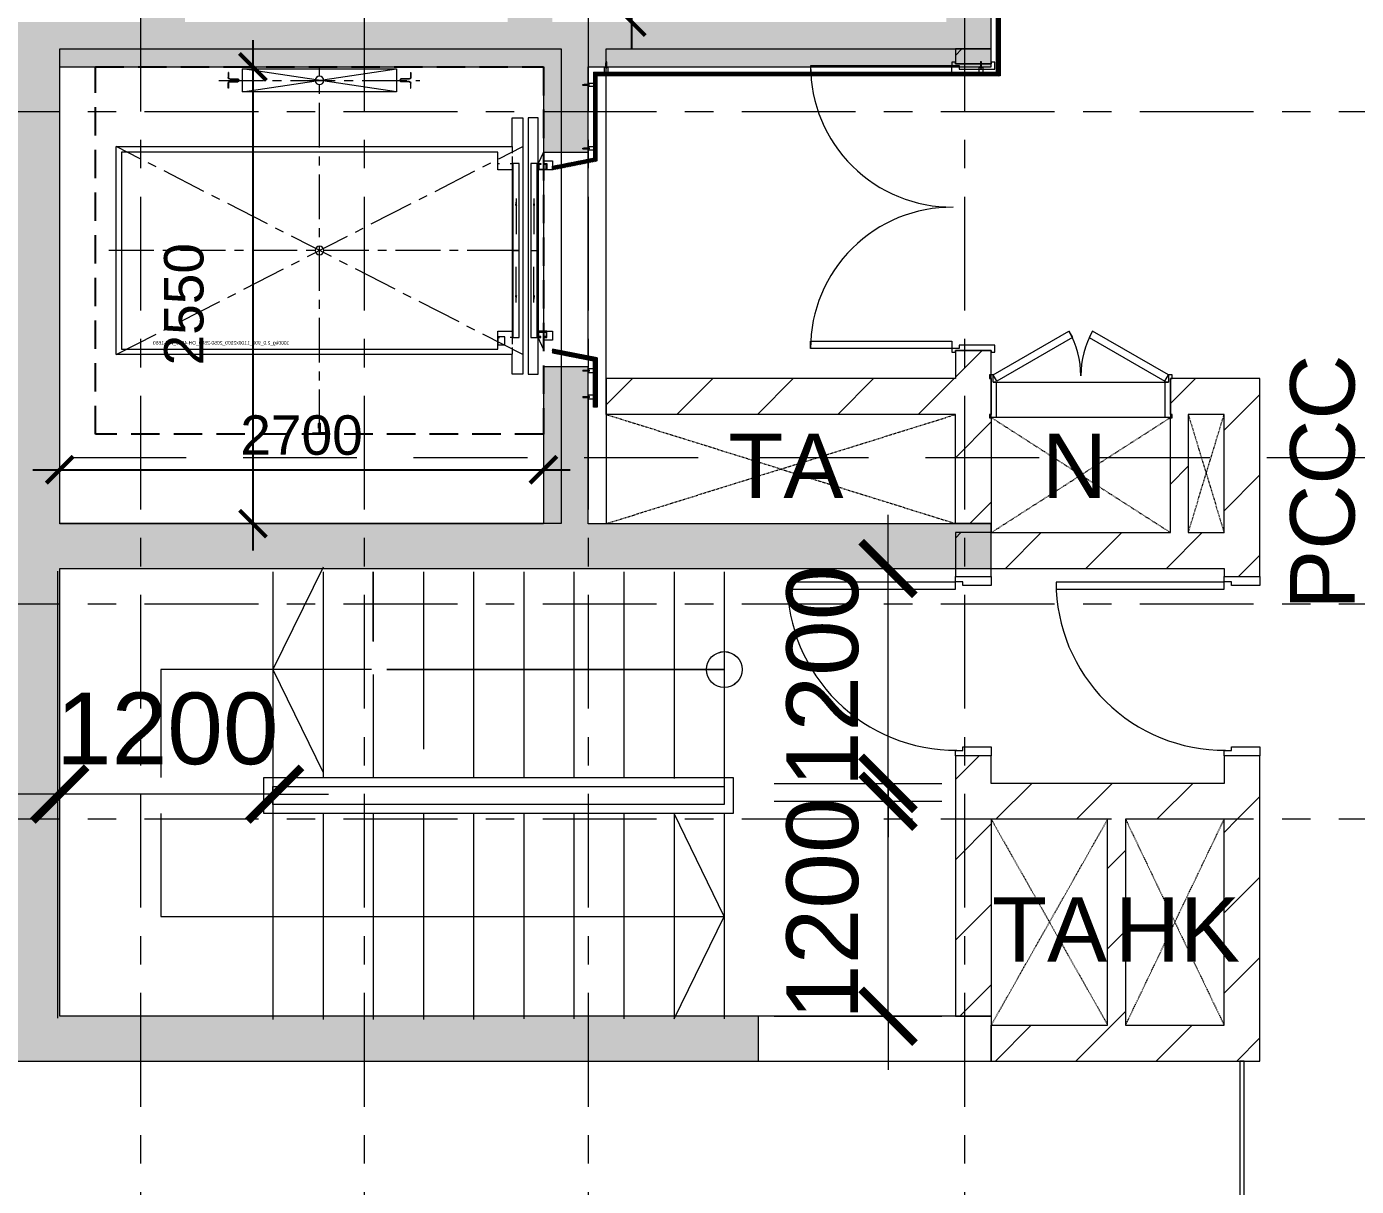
# Model space of a CAD drawing. Header units: millimetres. Extents: x -20144 to 117103, y -11426 to 48263.
# Drawn here: x 93816 to 101239, y 15850 to 22325 of the extents above; entities that cross this region are included whole.
import ezdxf

# ---------------------------------------------------------------- set-up
doc = ezdxf.new("R2010")
doc.units = ezdxf.units.MM
for name, pattern in [('CENTERX2', [4, 2.5, -0.5, 0.5, -0.5]), ('Dash_2_', [6.35, 3.175, -3.175]), ('Grid Line', [22.225, 12.7, -3.175, 3.175, -3.175]), ('HIDDEN', [0.375, 0.25, -0.125]), ('HIDDEN2', [4.7625, 3.175, -1.5875])]:
    doc.linetypes.add(name, pattern=pattern)
for name, color, linetype, lineweight in [('A-DETL-GENF', 31, 'Continuous', 5), ('A-DETL-GENF-HDLN', 161, 'Dash_2_', 5), ('CHU', 181, 'Continuous', 5), ('CUA', 31, 'Continuous', 9), ('DIM', 1, 'Continuous', 5), ('GRA', 211, 'Continuous', 9), ('HATCH-TUONG', 152, 'Continuous', 9), ('KI-HIEU-1', 151, 'Continuous', 9), ('KINH', 152, 'Continuous', 5), ('LAT-GACH', 140, 'Continuous', 13), ('NET-CAT', 3, 'Continuous', 9), ('NET-THAY', 2, 'Continuous', 15), ('THIET-BI-1', 26, 'Continuous', 5), ('TRUC', 225, 'Continuous', 5)]:
    doc.layers.add(name, color=color, linetype=linetype, lineweight=lineweight)
doc.styles.add('Arial_4', font='arial.ttf', dxfattribs={"height": 360})
doc.styles.add('hoistway plan', font='chhbg.shx', dxfattribs={"height": 45})
doc.styles.add('TA1', font='arial.ttf')
doc.dimstyles.new('D_100', dxfattribs={"dimtxt": 220, "dimasz": 150, "dimexe": 150, "dimexo": 150, "dimgap": 80, "dimtad": 1, "dimdec": 0, "dimzin": 9, "dimtxsty": 'TA1', "dimblk": 'ARCHTICK', "dimcen": 1, "dimdle": 150, "dimclrd": 256, "dimclre": 256, "dimclrt": 7, "dimadec": 0, "dimazin": 0, "dimtfac": 1, "dimtdec": 0, "dimtix": 1, "dimtmove": 1, "dimatfit": 3, "dimfxl": 1, "dimtolj": 1, "dimtzin": 0, "dimlwd": -1, "dimlwe": -1, "dimarcsym": 0})
doc.dimstyles.new('D_200_KTx2', dxfattribs={"dimtxt": 400, "dimasz": 300, "dimexe": 300, "dimexo": 300, "dimgap": 160, "dimtad": 1, "dimdec": 0, "dimzin": 9, "dimtxsty": 'TA1', "dimblk": 'ARCHTICK', "dimcen": 1, "dimdle": 300, "dimclrd": 256, "dimclre": 256, "dimclrt": 7, "dimadec": 0, "dimazin": 0, "dimtfac": 1, "dimtdec": 0, "dimtix": 1, "dimtmove": 1, "dimatfit": 3, "dimldrblk": 'ARCHTICK', "dimfxl": 1, "dimtolj": 1, "dimtzin": 0, "dimlwd": -1, "dimlwe": -1, "dimarcsym": 0})
doc.dimstyles.new('hoistway plan', dxfattribs={"dimtxt": 45, "dimasz": 17, "dimexe": 15, "dimexo": 20, "dimgap": 25, "dimtad": 1, "dimdec": 0, "dimzin": 0, "dimdsep": 46, "dimtxsty": 'hoistway plan', "dimblk": 'DOT', "dimcen": 50, "dimclrd": 8, "dimclre": 8, "dimclrt": 3, "dimadec": 0, "dimazin": 0, "dimtfac": 1, "dimtdec": 0, "dimtmove": 1, "dimatfit": 3, "dimfxl": 1, "dimtolj": 1, "dimtzin": 0, "dimarcsym": 0})
pattern_1 = [(240.2551187, (156893.5025, 23438.0964), (5.42651964, -3.10086836), []), (330.2551187, (156893.5025, 23438.0964), (3.10086836, 5.42651964), [])]
pattern_2 = [(45, (71000, 0), (-224.5064, 224.5064), [])]

# ---------------------------------------------------------------- blocks, each defined once
blk = doc.blocks.new('THANG  BO 6 - THANG  BO 6-373596-MẶT BẰNG TẦNG 5 ĐẾN TẦNG 22')
at = {"layer": 'A-DETL-GENF'}
for p, q in [((0, 3), (0, 2495.2)), ((0, 0), (0, 2492.3)), ((1480, 2516.4), (1200, 1945.5)), ((1200, 2491.8), (1200, -8.2)), ((1480, 2491.8), (1480, 1342)), ((1760, 2491.8), (1760, 2103)), ((1760.1, 2103.1), (1760.1, 2491.9)), ((1760.1, 2491.9), (1760.1, 2103.1)), ((2040, 2491.8), (2040, 1501)), ((2320, 2491.8), (2320, 1342)), ((2600, 2491.8), (2600, 1342)), ((2880, 2491.8), (2880, 1342)), ((3160, 2491.8), (3160, 1342)), ((3440, 2491.8), (3440, 1337.9)), ((3720, 2491.8), (3720, 1287.9)), ((1749.9, 1945.5), (575.1, 1945.5)), ((575.1, 1945.5), (575.1, 1342)), ((1200, 1945.5), (1480, 1370.3)), ((3720, 1945.5), (1835.7, 1945.5)), ((1835.8, 1945.6), (3720, 1945.6)), ((3720, 1945.6), (1835.8, 1945.6)), ((1760, 1918.5), (1760, 1342)), ((1150, 1142), (1150, 1342)), ((1150, 1342), (3769.7, 1342)), ((3769.7, 1342), (3769.7, 1142)), ((1199.9, 1192), (1199.9, 1292.1)), ((1199.9, 1292.1), (3719.8, 1292.1)), ((3719.8, 1292.1), (3719.8, 1192)), ((3719.8, 1192), (1199.9, 1192)), ((575.1, 1142), (575.1, 567)), ((3769.7, 1142), (1150, 1142)), ((1480, 1142), (1480, -8.2)), ((1760, 1142), (1760, -8.2)), ((2040, 1142), (2040, -8.2)), ((2320, 1142), (2320, -8.2)), ((2600, 1145.6), (2600, -4.7)), ((2880, 1145.6), (2880, -4.7)), ((3160, 1145.6), (3160, -4.7)), ((3440, 1145.6), (3440, -3.9)), ((3720, 567), (3440, 1142.3)), ((3720, 1145.6), (3720, -4.7)), ((575.1, 567), (3720, 567)), ((3440, -3.9), (3720, 567))]:
    blk.add_line(p, q, dxfattribs=at)
for centre in [(3720, 1945.5), (3720.1, 1945.6), (3720.1, 1945.6)]:
    blk.add_circle(centre, 100, dxfattribs=at)
blk = doc.blocks.new('_DOT')
at = {"color": 0, "linetype": 'ByBlock'}
blk.add_line((-0.5, 0), (-1, 0), dxfattribs=at)
at = {"color": 0, "linetype": 'ByBlock', "const_width": 0.5}
blk.add_lwpolyline([(-0.25, 0, 1), (0.25, 0, 1)], format="xyb", close=True, dxfattribs=at)
blk = doc.blocks.new('A$C1F5A74C7')
at = {"color": 0, "lineweight": 5}
for p, q in [((0, 10), (0, 12)), ((0, 10), (21, 10)), ((3, 8), (3, 10)), ((3, 5), (3, 7)), ((5, 91), (10, 94)), ((5, 91), (5, 29)), ((5, 91), (15, 91)), ((6, 78), (5, 75)), ((5, 75), (8, 75)), ((6, 72), (5, 69)), ((5, 69), (8, 69)), ((6, 66), (5, 63)), ((5, 63), (8, 63)), ((6, 60), (5, 57)), ((5, 57), (8, 57)), ((6, 54), (5, 51)), ((5, 51), (8, 51)), ((5, 49), (8, 49)), ((5, 10), (5, 29)), ((8, 5), (5, 5)), ((7, 80), (6, 78)), ((6, 78), (10, 78)), ((8, 73), (6, 72)), ((8, 67), (6, 66)), ((8, 61), (6, 60)), ((8, 55), (6, 54)), ((8, 82), (7, 80)), ((7, 81), (10, 81)), ((7, 80), (10, 80)), ((7, 29), (7, 76)), ((7, 10), (7, 31)), ((7, 9), (7, 10)), ((7, 5), (7, 8)), ((7, 5), (7, 5)), ((9, 84), (8, 82)), ((8, 83), (10, 83)), ((8, 73), (8, 75)), ((8, 69), (8, 67)), ((8, 61), (8, 63)), ((8, 57), (8, 55)), ((8, 51), (8, 49)), ((10, 87), (9, 85)), ((9, 85), (12, 86)), ((10, 5), (9, 5)), ((10, 99), (10, 11)), ((10, 94), (15, 91)), ((10, 87), (12, 85)), ((10, 41), (10, 80)), ((10, 78), (15, 78)), ((10, 41), (11, 41)), ((10, 13), (10, 0)), ((12, 5), (10, 5)), ((11, 84), (13, 84)), ((11, 81), (14, 82)), ((11, 41), (11, 80)), ((11, 80), (14, 80)), ((12, 84), (12, 83)), ((12, 73), (12, 75)), ((12, 75), (15, 75)), ((12, 73), (15, 72)), ((12, 69), (12, 67)), ((12, 69), (15, 69)), ((12, 67), (15, 66)), ((12, 61), (12, 63)), ((12, 63), (15, 63)), ((12, 61), (15, 60)), ((12, 57), (12, 55)), ((12, 57), (15, 57)), ((12, 55), (15, 54)), ((12, 49), (12, 51)), ((12, 51), (15, 51)), ((12, 49), (15, 49)), ((12, 5), (12, 5)), ((13, 82), (14, 80)), ((16, 5), (13, 5)), ((14, 80), (15, 78)), ((14, 29), (14, 76)), ((14, 10), (14, 31)), ((14, 9), (14, 10)), ((14, 5), (14, 8)), ((15, 91), (15, 29)), ((15, 78), (15, 75)), ((15, 72), (15, 69)), ((15, 66), (15, 63)), ((15, 60), (15, 57)), ((15, 54), (15, 51)), ((15, 10), (15, 29)), ((18, 10), (18, 8)), ((18, 7), (18, 5)), ((21, 10), (21, 12))]:
    blk.add_line(p, q, dxfattribs=at)
for centre, radius, start, end in [((5, 7), 2.77, 227.3489, 309.0524), ((10, 15), 10.9, 250.5292, 255.5659), ((10, 15), 10.9, 263.51, 276.4907), ((10, 15), 10.9, 284.1671, 289.4715), ((16, 7), 2.77, 230.845, 312.6565)]:
    blk.add_arc(centre, radius, start, end, dxfattribs=at)
blk = doc.blocks.new('*U617')
for p, q in [((11.2, 0), (10.7, 0)), ((11.7, 0), (11.2, 0)), ((12.4, 0), (12.2, 0)), ((14.1, 0), (12.9, 0)), ((14.1, 2.9), (14.1, 4)), ((14.1, 2.4), (14.1, 2.9)), ((14.1, 1.8), (14.1, 1.9)), ((14.1, 0), (14.1, 1.2)), ((14.1, 0), (14.1, -1.2)), ((14.1, 0), (15.4, 0)), ((15.9, 0), (16, 0)), ((16.6, 0), (17, 0)), ((17, 0), (18.1, 0)), ((47.7, 10), (47.7, -10)), ((14.1, -1.8), (14.1, -1.9)), ((14.1, -2.4), (14.1, -2.9)), ((14.1, -2.9), (14.1, -4))]:
    blk.add_line(p, q)
blk.add_lwpolyline([(50, 10), (9.5, 10, 0.414215), (7.5, 8), (7.5, -8, 0.414214), (9.5, -10), (50, -10)], format="xyb")
for radius in [2.9, 0.712]:
    blk.add_circle((14.1, 0), radius)
at = {"extrusion": (0, 0, -1), "xscale": 0.3999999999068677, "yscale": 0.3999999999068677, "zscale": -0.4, "rotation": 90.00000000000001}
blk.add_blockref('A$C1F5A74C7', (-42.8, -4.2), dxfattribs=at)
blk = doc.blocks.new('_ArchTick')
at = {"color": 0, "const_width": 0.15}
blk.add_lwpolyline([(-0.5, -0.5), (0.5, 0.5)], dxfattribs=at)
blk = doc.blocks.new('*D614')
at = {"layer": 'Defpoints', "transparency": 16777216}
blk.add_line((24079.1, 22249.9), (24079.1, 19399.9), dxfattribs=at)
at = {"layer": 'Defpoints', "color": 0, "transparency": 16777216}
for p in [(24079.1, 22099.9), (24079.1, 19549.9), (24079.1, 19549.9)]:
    blk.add_point(p, dxfattribs=at)
at = {"layer": 'Defpoints', "transparency": 16777216, "xscale": 150, "yscale": 150, "zscale": 150}
for p, rotation in [((24079.1, 22099.9), 89.99999999999993), ((24079.1, 19549.9), 269.9999999999999)]:
    blk.add_blockref('_ArchTick', p, dxfattribs=dict(at, rotation=rotation))
at = {"layer": 'Defpoints', "color": 7, "transparency": 16777216, "insert": (23694.4, 20774.9), "char_height": 220, "attachment_point": 5, "rotation": 90, "style": 'TA1'}
blk.add_mtext('\\A1;2550', dxfattribs=at)
blk = doc.blocks.new('*D615')
at = {"layer": 'Defpoints', "transparency": 16777216}
blk.add_line((22850.5, 19850.8), (25850.5, 19850.8), dxfattribs=at)
at = {"layer": 'Defpoints', "color": 0, "transparency": 16777216}
for p in [(23000.5, 19850.8), (25700.5, 19850.8), (25700.5, 19850.8)]:
    blk.add_point(p, dxfattribs=at)
at = {"layer": 'Defpoints', "transparency": 16777216, "xscale": 150, "yscale": 150, "zscale": 150}
for p, rotation in [((23000.5, 19850.8), 179.9999999999999), ((25700.5, 19850.8), 359.9999999999999)]:
    blk.add_blockref('_ArchTick', p, dxfattribs=dict(at, rotation=rotation))
at = {"layer": 'Defpoints', "color": 7, "transparency": 16777216, "insert": (24350.5, 20043.1), "char_height": 220, "attachment_point": 5, "style": 'TA1'}
blk.add_mtext('\\A1;2700', dxfattribs=at)
blk = doc.blocks.new('*D609')
at = {"layer": 'Defpoints', "transparency": 16777216}
blk.add_line((26193.9, 22199.9), (26193.9, 24599.9), dxfattribs=at)
at = {"layer": 'Defpoints', "color": 0, "transparency": 16777216}
for p in [(26193.9, 24449.9), (26193.9, 24449.9), (26193.9, 22349.9)]:
    blk.add_point(p, dxfattribs=at)
at = {"layer": 'Defpoints', "transparency": 16777216, "xscale": 150, "yscale": 150, "zscale": 150}
for p, rotation in [((26193.9, 24449.9), 89.9999999999999), ((26193.9, 22349.9), 269.9999999999999)]:
    blk.add_blockref('_ArchTick', p, dxfattribs=dict(at, rotation=rotation))
at = {"layer": 'Defpoints', "color": 7, "transparency": 16777216, "insert": (26001.5, 23399.9), "char_height": 220, "attachment_point": 5, "rotation": 90, "style": 'TA1'}
blk.add_mtext('\\A1;2100', dxfattribs=at)
blk = doc.blocks.new('*D624')
at = {"layer": 'Defpoints', "color": 0, "transparency": 16777216}
for p in [(97689.1, 18000), (98624.4, 18000), (97689.1, 16799.9)]:
    blk.add_point(p, dxfattribs=at)
at = {"layer": 'DIM', "transparency": 16777216}
for p, q in [((98624.4, 18000), (98624.4, 18300)), ((97989.1, 18000), (98924.4, 18000)), ((98624.4, 16799.9), (98624.4, 18000)), ((97989.1, 16799.9), (98924.4, 16799.9)), ((98624.4, 16799.9), (98624.4, 16499.9))]:
    blk.add_line(p, q, dxfattribs=at)
at = {"layer": 'DIM', "transparency": 16777216, "xscale": 300, "yscale": 300, "zscale": 300}
for p, rotation in [((98624.4, 18000), 270), ((98624.4, 16799.9), 90)]:
    blk.add_blockref('_ArchTick', p, dxfattribs=dict(at, rotation=rotation))
at = {"layer": 'DIM', "color": 7, "transparency": 16777216, "insert": (98260.2, 17399.9), "char_height": 400, "attachment_point": 5, "rotation": 90, "style": 'TA1'}
blk.add_mtext('\\A1;1200', dxfattribs=at)
blk = doc.blocks.new('*D625')
at = {"layer": 'Defpoints', "color": 0, "transparency": 16777216}
for p in [(97689.1, 19299.9), (98624.4, 19299.9), (97689.1, 18100.2)]:
    blk.add_point(p, dxfattribs=at)
at = {"layer": 'DIM', "transparency": 16777216}
for p, q in [((98624.4, 19299.9), (98624.4, 19599.9)), ((97989.1, 19299.9), (98924.4, 19299.9)), ((98624.4, 18100.2), (98624.4, 19299.9)), ((97989.1, 18100.2), (98924.4, 18100.2)), ((98624.4, 18100.2), (98624.4, 17800.2))]:
    blk.add_line(p, q, dxfattribs=at)
at = {"layer": 'DIM', "transparency": 16777216, "xscale": 300, "yscale": 300, "zscale": 300}
for p, rotation in [((98624.4, 19299.9), 270), ((98624.4, 18100.2), 90)]:
    blk.add_blockref('_ArchTick', p, dxfattribs=dict(at, rotation=rotation))
at = {"layer": 'DIM', "color": 7, "transparency": 16777216, "insert": (98260.2, 18700), "char_height": 400, "attachment_point": 5, "rotation": 90, "style": 'TA1'}
blk.add_mtext('\\A1;1200', dxfattribs=at)
blk = doc.blocks.new('*D626')
at = {"layer": 'Defpoints', "color": 0, "transparency": 16777216}
for p in [(94000.6, 18039.9), (94000.6, 18039.9), (95200.6, 18039.9)]:
    blk.add_point(p, dxfattribs=at)
at = {"layer": 'DIM', "transparency": 16777216}
for p, q in [((94000.6, 18039.9), (93700.6, 18039.9)), ((95200.6, 18039.9), (94000.6, 18039.9)), ((95200.6, 18039.9), (95500.6, 18039.9))]:
    blk.add_line(p, q, dxfattribs=at)
at = {"layer": 'DIM', "transparency": 16777216, "xscale": 300, "yscale": 300, "zscale": 300}
blk.add_blockref('_ArchTick', (94000.6, 18039.9), dxfattribs=at)
at = {"layer": 'DIM', "transparency": 16777216, "xscale": 300, "yscale": 300, "zscale": 300, "rotation": 180}
blk.add_blockref('_ArchTick', (95200.6, 18039.9), dxfattribs=at)
at = {"layer": 'DIM', "color": 7, "transparency": 16777216, "insert": (94600.6, 18404.1), "char_height": 400, "attachment_point": 5, "style": 'TA1'}
blk.add_mtext('\\A1;1200', dxfattribs=at)
blk = doc.blocks.new('CUA 2 CANH MO KHUNG NHOM - 1 - Type 1-515864-MẶT BẰNG TẦNG 23')
at = {"layer": 'CUA'}
for p, q in [((-687.5, 910.8), (-647.5, 910.8)), ((-687.5, 122.3), (-687.5, 910.8)), ((-647.5, 910.8), (-647.5, 122.3)), ((850.5, 910.8), (850.5, 122.3)), ((890.5, 910.8), (850.5, 910.8)), ((890.5, 122.3), (890.5, 910.8)), ((-647.5, 122.3), (-687.5, 122.3)), ((850.5, 122.3), (890.5, 122.3))]:
    blk.add_line(p, q, dxfattribs=at)
at = {"layer": 'CUA', "lineweight": 5}
for p, q in [((-688.5, 122.3), (-708.5, 122.3)), ((-708.5, 122.3), (-708.5, 102.3)), ((-708.5, 102.3), (-698.5, 102.3)), ((-698.5, 102.3), (-698.5, -97.7)), ((-688.5, 81.3), (-688.5, 122.3)), ((-668.5, 81.3), (-688.5, 81.3)), ((-668.5, -117.7), (-668.5, 81.3)), ((891.5, 81.3), (871.5, 81.3)), ((871.5, 81.3), (871.5, -117.7)), ((911.5, 122.3), (891.5, 122.3)), ((891.5, 122.3), (891.5, 81.3)), ((901.5, -97.7), (901.5, 102.3)), ((901.5, 102.3), (911.5, 102.3)), ((911.5, 102.3), (911.5, 122.3)), ((-698.5, -97.7), (-708.5, -97.7)), ((-708.5, -97.7), (-708.5, -117.7)), ((-708.5, -117.7), (-668.5, -117.7)), ((871.5, -117.7), (911.5, -117.7)), ((911.5, -97.7), (901.5, -97.7)), ((911.5, -117.7), (911.5, -97.7))]:
    blk.add_line(p, q, dxfattribs=at)
for centre, start, end in [((-687.5, 122.3), 359.5, 90), ((890.5, 122.3), 90, 180.5)]:
    blk.add_arc(centre, 788.5, start, end, dxfattribs=at)
blk = doc.blocks.new('System Panel - Glazed-667176-MẶT BẰNG TẦNG 23')
at = {"layer": 'KINH', "lineweight": 9}
for p, q in [((412.5, 12.7), (-412.5, 12.7)), ((-412.5, 12.7), (-412.5, -12.7)), ((412.5, -12.7), (412.5, 12.7)), ((-412.5, -12.7), (412.5, -12.7))]:
    blk.add_line(p, q, dxfattribs=at)
blk = doc.blocks.new('CUA 1 CANH MO - 2 - Type 1000-515866-MẶT BẰNG TẦNG 23')
at = {"layer": 'CUA', "lineweight": 5}
for p, q in [((-398.5, -102.3), (-398.5, 97.7)), ((-398.5, 97.7), (-348.5, 97.7)), ((-348.5, 97.7), (-348.5, -61.3)), ((551.5, 97.7), (601.5, 97.7)), ((551.5, -61.3), (551.5, 97.7)), ((601.5, 97.7), (601.5, -102.3)), ((-368.5, -61.3), (-368.5, -102.3)), ((-348.5, -61.3), (-368.5, -61.3)), ((571.5, -61.3), (551.5, -61.3)), ((571.5, -102.3), (571.5, -61.3)), ((-368.5, -102.3), (-398.5, -102.3)), ((601.5, -102.3), (571.5, -102.3))]:
    blk.add_line(p, q, dxfattribs=at)
at = {"layer": 'CUA'}
for p, q in [((-327.5, -102.3), (-367.5, -102.3)), ((-367.5, -102.3), (-367.5, -1040.3)), ((-327.5, -1040.3), (-327.5, -102.3)), ((-367.5, -1040.3), (-327.5, -1040.3))]:
    blk.add_line(p, q, dxfattribs=at)
at = {"layer": 'CUA', "lineweight": 5}
blk.add_arc((-367.5, -102.3), 938, 270, 0.5, dxfattribs=at)
blk = doc.blocks.new('CUA 2 CANH MO KHUNG NHOM - 1 - 1000-613122-MẶT BẰNG TẦNG 23')
at = {"layer": 'CUA'}
for p, q in [((-387.5, 122.3), (35.5, 366.5)), ((55.5, 331.9), (-367.5, 87.6)), ((35.5, 366.5), (55.5, 331.9)), ((167.4, 366.5), (147.4, 331.9)), ((147.4, 331.9), (570.5, 87.6)), ((590.5, 122.3), (167.4, 366.5)), ((-367.5, 87.6), (-387.5, 122.3)), ((570.5, 87.6), (590.5, 122.3))]:
    blk.add_line(p, q, dxfattribs=at)
at = {"layer": 'CUA', "lineweight": 5}
for p, q in [((-388.5, 122.3), (-408.5, 122.3)), ((-408.5, 122.3), (-408.5, 102.3)), ((-408.5, 102.3), (-398.5, 102.3)), ((-398.5, 102.3), (-398.5, -97.7)), ((-388.5, 81.3), (-388.5, 122.3)), ((-368.5, 81.3), (-388.5, 81.3)), ((-368.5, -115), (-368.5, 81.3)), ((591.5, 81.3), (571.5, 81.3)), ((571.5, 81.3), (571.5, -115)), ((611.5, 122.3), (591.5, 122.3)), ((591.5, 122.3), (591.5, 81.3)), ((601.5, -97.7), (601.5, 102.3)), ((601.5, 102.3), (611.5, 102.3)), ((611.5, 102.3), (611.5, 122.3)), ((-398.5, -97.7), (-408.5, -97.7)), ((-408.5, -97.7), (-408.5, -117.7)), ((-408.5, -117.7), (-398.5, -117.7)), ((611.5, -97.7), (601.5, -97.7)), ((601.5, -117.7), (611.5, -117.7)), ((611.5, -117.7), (611.5, -97.7))]:
    blk.add_line(p, q, dxfattribs=at)
for centre, start, end in [((-387.5, 122.3), 359.5, 30), ((590.5, 122.3), 150, 180.5)]:
    blk.add_arc(centre, 488.5, start, end, dxfattribs=at)
blk = doc.blocks.new('Family1 - Family1-613323-MẶT BẰNG TẦNG 23')
at = {"layer": 'A-DETL-GENF'}
for p, q in [((1000, 642.7), (0, 642.7)), ((0, 642.7), (0, 0)), ((1000, 0), (1000, 642.7)), ((0, 0), (1000, 0))]:
    blk.add_line(p, q, dxfattribs=at)
at = {"layer": 'A-DETL-GENF-HDLN'}
for p, q in [((0, 642.7), (1000, 0.8)), ((0, 0), (1000, 641.9))]:
    blk.add_line(p, q, dxfattribs=at)
blk = doc.blocks.new('Family1 - Family1-613324-MẶT BẰNG TẦNG 23')
at = {"layer": 'A-DETL-GENF'}
for p, q in [((1950, 610), (0, 610)), ((0, 610), (0, 0)), ((1950, 0), (1950, 610)), ((0, 0), (1950, 0))]:
    blk.add_line(p, q, dxfattribs=at)
at = {"layer": 'A-DETL-GENF-HDLN'}
for p, q in [((0, 610), (1950, 0.8)), ((0, 0), (1950, 609.2))]:
    blk.add_line(p, q, dxfattribs=at)
blk = doc.blocks.new('Family1 - Family1-613325-MẶT BẰNG TẦNG 23')
at = {"layer": 'A-DETL-GENF'}
for p, q in [((200, 660), (0, 660)), ((0, 660), (0, 0)), ((200, 0), (200, 660)), ((0, 0), (200, 0))]:
    blk.add_line(p, q, dxfattribs=at)
at = {"layer": 'A-DETL-GENF-HDLN'}
for p, q in [((0, 660), (200, 0.8)), ((0, 0), (200, 659.2))]:
    blk.add_line(p, q, dxfattribs=at)
blk = doc.blocks.new('Family1 - Family1-613644-MẶT BẰNG TẦNG 23')
at = {"layer": 'A-DETL-GENF'}
for p, q in [((650, 1150), (0, 1150)), ((0, 1150), (0, 0)), ((650, 0), (650, 1150)), ((0, 0), (650, 0))]:
    blk.add_line(p, q, dxfattribs=at)
at = {"layer": 'A-DETL-GENF-HDLN'}
for p, q in [((0, 1150), (650, 0.8)), ((0, 0), (650, 1149.2))]:
    blk.add_line(p, q, dxfattribs=at)
blk = doc.blocks.new('Family1 - Family1-613645-MẶT BẰNG TẦNG 23')
at = {"layer": 'A-DETL-GENF'}
for p, q in [((550, 1150), (0, 1150)), ((0, 1150), (0, 0)), ((550, 0), (550, 1150)), ((0, 0), (550, 0))]:
    blk.add_line(p, q, dxfattribs=at)
at = {"layer": 'A-DETL-GENF-HDLN'}
for p, q in [((0, 1150), (550, 0.8)), ((0, 0), (550, 1149.2))]:
    blk.add_line(p, q, dxfattribs=at)
blk = doc.blocks.new('P15_1000kg_1.75_2S_900_1100x2100_Side_1850x2530_1850x2530_OH-4630_PIT-1410')
h = blk.add_hatch()
h.set_pattern_fill('ANSI31', color=256, scale=50, angle=90, style=0)
h.set_pattern_definition([(225, (-50646.326, 22192.5385), (4.4194174, -4.4194174), [])])
h.paths.add_polyline_path([(740, 1768.5), (742, 1768.5), (742, 1741.2, 0.414214), (750, 1733.2), (795, 1733.2, -0.414214), (800, 1728.2), (800, 1721.8, -0.414214), (795, 1716.8), (750, 1716.8, 0.414214), (742, 1708.8), (742, 1681.5), (740, 1681.5), (740, 1709.8, -0.414214), (749, 1718.8), (794, 1718.8, 0.414214), (798, 1722.8), (798, 1727.2, 0.414214), (794, 1731.2), (749, 1731.2, -0.414214), (740, 1740.2)])
h = blk.add_hatch()
h.set_pattern_fill('ANSI31', color=256, scale=50, angle=90, style=0)
h.set_pattern_definition([(315, (-55417.6614, 22192.5385), (-4.4194174, -4.4194174), [])])
h.paths.add_polyline_path([(1760, 1768.5), (1758, 1768.5), (1758, 1741.2, -0.414214), (1750, 1733.2), (1705, 1733.2, 0.414214), (1700, 1728.2), (1700, 1721.8, 0.414214), (1705, 1716.8), (1750, 1716.8, -0.414214), (1758, 1708.8), (1758, 1681.5), (1760, 1681.5), (1760, 1709.8, 0.414214), (1751, 1718.8), (1706, 1718.8, -0.414214), (1702, 1722.8), (1702, 1727.2, -0.414214), (1706, 1731.2), (1751, 1731.2, 0.414214), (1760, 1740.2)])
h = blk.add_hatch()
h.set_pattern_fill('ANSI31', color=256, scale=50, angle=90, style=0)
h.set_pattern_definition([(225, (-52820.642, 26011.539), (-4.4194174, 4.4194174), [])])
h.paths.add_polyline_path([(1246.5, -219.1, 0.227735), (1245.8, -217.6, -0.227735), (1245, -216), (1245, -190, -0.414214), (1247, -188), (1253, -188, -0.414214), (1255, -190), (1255, -216, -0.227735), (1254.3, -217.6, 0.227735), (1253.5, -219.1), (1253.5, -241, 0.414214), (1255.5, -243), (1285.5, -243, -0.414214), (1287.5, -245), (1287.5, -250), (1212.5, -250), (1212.5, -245, -0.414214), (1214.5, -243), (1244.5, -243, 0.414214), (1246.5, -241)])
at = {"ltscale": 100}
for p, q in [((820, 1660), (1680, 1790)), ((1680, 1660), (820, 1790))]:
    blk.add_line(p, q, dxfattribs=at)
at = {"linetype": 'CENTERX2', "ltscale": 100}
for p, q in [((1250, -250), (1250, 1800)), ((1811.8, 1725), (689.2, 1725)), ((2385, 194), (115, 1356)), ((115, 194), (2385, 1356)), ((175, 775), (2450, 775))]:
    blk.add_line(p, q, dxfattribs=at)
for p, q in [((740, 1768.5), (740, 1740.2)), ((742, 1768.5), (740, 1768.5)), ((740, 1681.5), (740, 1709.8)), ((742, 1768.5), (742, 1741.2)), ((742, 1708.8), (742, 1681.5)), ((749, 1731.2), (794, 1731.2)), ((749, 1718.8), (794, 1718.8)), ((750, 1733.2), (795, 1733.2)), ((750, 1716.8), (795, 1716.8)), ((798, 1727.2), (798, 1722.8)), ((800, 1728.2), (800, 1721.8)), ((1700, 1728.2), (1700, 1721.8)), ((1702, 1727.2), (1702, 1722.8)), ((1750, 1733.2), (1705, 1733.2)), ((1750, 1716.8), (1705, 1716.8)), ((1751, 1731.2), (1706, 1731.2)), ((1751, 1718.8), (1706, 1718.8)), ((1758, 1768.5), (1760, 1768.5)), ((1758, 1768.5), (1758, 1741.2)), ((1758, 1708.8), (1758, 1681.5)), ((1760, 1768.5), (1760, 1740.2)), ((1760, 1681.5), (1760, 1709.8)), ((742, 1681.5), (740, 1681.5)), ((1758, 1681.5), (1760, 1681.5)), ((0, 1325), (30, 1260)), ((30, 1225), (30, 325)), ((85, 1225), (85, 325)), ((115, 1225), (115, 325)), ((115, 1225), (115, 325)), ((175, 1225), (175, 325)), ((255, 1260), (245, 1260)), ((135, 775), (170, 775)), ((135, 775), (170, 775)), ((0, 225), (30, 290)), ((255, 290), (245, 290)), ((1245, -216), (1245, -190)), ((1246.5, -219.1), (1246.5, -241)), ((1253, -188), (1247, -188)), ((1253.5, -219.1), (1253.5, -241)), ((1255, -216), (1255, -190)), ((1212.5, -250), (1212.5, -245)), ((1287.5, -250), (1212.5, -250)), ((1214.5, -243), (1244.5, -243)), ((1285.5, -243), (1255.5, -243)), ((1287.5, -250), (1287.5, -245))]:
    blk.add_line(p, q)
at = {"linetype": 'HIDDEN', "ltscale": 150}
for p, q in [((175, 1356), (175, 1260)), ((175, 290), (175, 194))]:
    blk.add_line(p, q, dxfattribs=at)
for points in [[(820, 1660), (1680, 1660), (1680, 1790), (820, 1790)], [(0, 1225), (0, 1275), (-50, 1275), (-50, 1225)], [(0, 275), (0, 325), (-50, 325), (-50, 275)], [(255, 242.8), (255, 297.8), (257, 297.8), (257, 242.8)], [(215, 247.8), (215, 292.8), (255, 292.8), (255, 247.8)]]:
    blk.add_lwpolyline(points, close=True)
for points in [[(30, 1247.9), (30, 1515), (85, 1515), (85, 1225)], [(115, 325), (115, 85), (175, 85), (175, 194), (2385, 194), (2385, 1356), (175, 1356), (175, 1515), (115, 1515), (115, 1515)], [(115, 1515), (115, 1225)], [(185, 1260), (175, 1260), (175, 1225), (255, 1225), (255, 1260), (255, 1325), (2355, 1325), (2355, 225), (255, 225), (255, 290), (255, 325), (175, 325), (175, 290), (185, 290)], [(-20, 1260), (-20, 1225), (30, 1225), (30, 1260), (15, 1260), (15, 1255), (25, 1255), (25, 1230), (-15, 1230), (-15, 1255), (-5, 1255), (-5, 1260), (-20, 1260)], [(70, 775), (35, 775), (35, 1260), (70, 1260), (70, 290), (35, 290), (35, 775)], [(170, 775), (135, 775), (135, 1260), (170, 1260), (170, 290), (135, 290), (135, 775)], [(-20, 290), (-20, 325), (30, 325), (30, 290), (15, 290), (15, 295), (25, 295), (25, 320), (-15, 320), (-15, 295), (-5, 295), (-5, 290), (-20, 290)], [(85, 325), (85, 85), (30, 85), (30, 290)]]:
    blk.add_lwpolyline(points)
at = {"ltscale": 100}
for centre in [(1250, 1725), (1250, 775)]:
    blk.add_circle(centre, 23.8, dxfattribs=at)
for centre, radius, start, end in [((749, 1740.2), 9, 180, 270), ((749, 1709.8), 9, 90, 180), ((750, 1741.2), 8, 180, 270), ((750, 1708.8), 8, 90, 180), ((794, 1727.2), 4, 0, 90), ((794, 1722.8), 4, 270, 0), ((795, 1728.2), 5, 0, 90), ((795, 1721.8), 5, 270, 0), ((1705, 1728.2), 5, 90, 180), ((1705, 1721.8), 5, 180, 270), ((1706, 1727.2), 4, 90, 180), ((1706, 1722.8), 4, 180, 270), ((1750, 1741.2), 8, 270, 0), ((1750, 1708.8), 8, 0, 90), ((1751, 1740.2), 9, 270, 0), ((1751, 1709.8), 9, 0, 90), ((1247, -190), 2, 90, 180), ((1247, -216), 2, 180, 231.31781), ((1244.5, -219.1), 2, 0, 51.31781), ((1253, -190), 2, 0, 90), ((1255.5, -219.1), 2, 128.68219, 180), ((1253, -216), 2, 308.68219, 0), ((1214.5, -245), 2, 90, 180), ((1244.5, -241), 2, 270, 0), ((1255.5, -241), 2, 180, 270), ((1285.5, -245), 2, 0, 90)]:
    blk.add_arc(centre, radius, start, end)
at = {"layer": 'Defpoints', "linetype": 'HIDDEN2', "ltscale": 50}
blk.add_lwpolyline([(0, -250), (2500, -250), (2500, 1800), (0, 1800)], close=True, dxfattribs=at)
at = {"layer": 'Defpoints'}
blk.add_text('1000kg_2.0_900_1100x2100_2050-2500_OH-4850_PIT-1650', height=20, dxfattribs=at).set_placement((1418.3, 250))
for points in [[(52.5, 1064.7), (52.5, 866.3)], [(152.5, 1064.7), (152.5, 866.3)], [(52.5, 485.3), (52.5, 683.7)], [(152.5, 485.3), (152.5, 683.7)]]:
    blk.add_leader(points, dimstyle='hoistway plan', override={"dimasz": 40, "dimtad": 0, "dimclrd": 256})
blk = doc.blocks.new('A$C52CD303B')
at = {"layer": 'GRA', "transparency": 33554687}
h = blk.add_hatch(dxfattribs=at)
h.set_pattern_fill('ANSI37', color=159, scale=50, angle=180, style=0)
h.set_pattern_definition([(225, (281291.963, 10664.836), (4.41941738, -4.41941738), []), (315, (281291.963, 10664.836), (4.41941738, 4.41941738), [])])
h.paths.add_polyline_path([(5500, 6300), (5500, 5500), (5480, 5520), (5480, 6283.6)])
h = blk.add_hatch(dxfattribs=at)
h.set_pattern_fill('ANSI37', color=159, scale=50, angle=180, style=0)
h.set_pattern_definition([(225, (279041.963, 8339.836), (4.41941738, -4.41941738), []), (315, (279041.963, 8339.836), (4.41941738, 4.41941738), [])])
h.paths.add_polyline_path([(3250, 5025), (3250, 5500), (3230, 5520), (3230, 5041.4)])
h = blk.add_hatch(dxfattribs=at)
h.set_pattern_fill('ANSI37', color=159, scale=50, angle=90, style=0)
h.set_pattern_definition([(135, (6494.836, -270291.963), (-4.41941738, -4.41941738), []), (225, (6494.836, -270291.963), (4.41941738, -4.41941738), [])])
h.paths.add_polyline_path([(3230, 5520), (5480, 5520), (5500, 5500), (3250, 5500)])
h = blk.add_hatch(dxfattribs=at)
h.set_pattern_fill('ANSI37', color=159, scale=50, angle=555.25512, style=0)
h.set_pattern_definition(pattern_1)
h.paths.add_polyline_path([(3250, 5025), (3000, 4975), (3000, 4995.4), (3230, 5041.4)])
h = blk.add_hatch(dxfattribs=at)
h.set_pattern_fill('ANSI37', color=159, scale=50, angle=555.25512, style=0)
h.set_pattern_definition(pattern_1)
h.paths.add_polyline_path([(3250, 3925), (3000, 3975), (3000, 3954.6), (3230, 3908.6)])
h = blk.add_hatch(dxfattribs=at)
h.set_pattern_fill('ANSI37', color=159, scale=50, angle=180, style=0)
h.set_pattern_definition([(225, (279041.963, 8289.836), (4.41941738, -4.41941738), []), (315, (279041.963, 8289.836), (4.41941738, 4.41941738), [])])
h.paths.add_polyline_path([(3250, 3925), (3250, 3650), (3230, 3650), (3230, 3908.6)])
at = {"layer": 'NET-CAT'}
h = blk.add_hatch(color=256, dxfattribs=at)
h.dxf.hatch_style = 1
h.paths.add_polyline_path([(5450, 10650), (5200, 10650), (5200, 9650), (5450, 9650)], flags=17)
h.paths.add_polyline_path([(5450, 12850), (5200, 12850), (5200, 11850), (5450, 11850)], flags=17)
h.paths.add_polyline_path([(5450, 8450), (5200, 8450), (5200, 7450), (5450, 7450)], flags=17)
h.paths.add_polyline_path([(5450, 6250), (5200, 6250), (5200, 5800), (3000, 5800), (3000, 14500), (5200, 14500), (5200, 14050), (5450, 14050), (5450, 14750), (2750, 14750), (2750, 7850), (2350, 7850), (2350, 7600), (2750, 7600), (2750, 5800), (950, 5800), (950, 7600), (1350, 7600), (1350, 7850), (700, 7850), (700, 5800), (0, 5800), (0, 0), (4150, 0), (4150, 250), (250, 250), (250, 2750), (5450, 2750), (5450, 3000), (3200, 3000), (3200, 3875), (2950, 3875), (2950, 3000), (250, 3000), (250, 5550), (2950, 5550), (2950, 5075), (3200, 5075), (3200, 5550), (5450, 5550)])
at = {"layer": 'GRA'}
for points in [[(5500, 6300), (5500, 5500), (5480, 5520), (5480, 6283.6)], [(3250, 5025), (3250, 5500), (3230, 5520), (3230, 5041.4)], [(3230, 5520), (5480, 5520), (5500, 5500), (3250, 5500)], [(3250, 5025), (3000, 4975), (3000, 4995.4), (3230, 5041.4)], [(3250, 3925), (3000, 3975), (3000, 3954.6), (3230, 3908.6)], [(3250, 3925), (3250, 3650), (3230, 3650), (3230, 3908.6)]]:
    blk.add_lwpolyline(points, close=True, dxfattribs=at)
at = {"layer": 'LAT-GACH'}
for p, q in [((3200, 3935), (3200, 5075)), ((2950, 4925), (2950, 4025))]:
    blk.add_line(p, q, dxfattribs=at)
at = {"layer": 'NET-CAT'}
blk.add_lwpolyline([(0, 5800), (0, 0), (4150, 0), (4150, 250), (250, 250), (250, 2750), (5450, 2750), (5450, 3000), (3200, 3000), (3200, 3875), (2950, 3875), (2950, 3000), (250, 3000), (250, 5550), (2950, 5550), (2950, 5075), (3200, 5075), (3200, 5550), (5450, 5550), (5450, 6250)], dxfattribs=at)
at = {"layer": 'GRA', "xscale": -1, "rotation": 269.9999999999965}
for p in [(3300.4, 5500), (5392.9, 5500)]:
    blk.add_blockref('*U617', p, dxfattribs=at)
at = {"layer": 'GRA', "xscale": -1}
for p in [(3250, 5450), (3250, 5095.4)]:
    blk.add_blockref('*U617', p, dxfattribs=at)
at = {"layer": 'GRA', "rotation": 180}
for p in [(3250, 3854.6), (3250, 3707.1)]:
    blk.add_blockref('*U617', p, dxfattribs=at)
at = {"layer": 'THIET-BI-1', "xscale": -1}
blk.add_blockref('P15_1000kg_1.75_2S_900_1100x2100_Side_1850x2530_1850x2530_OH-4630_PIT-1410', (2950, 3750), dxfattribs=at)
at = {"layer": 'Defpoints'}
dim = blk.add_linear_dim(base=(3443.3, 7900), p1=(3443.3, 5800), p2=(3443.3, 7900), angle=90, dimstyle='D_100', dxfattribs=at)
dim.commit()
dim.dimension.update_dxf_attribs({"geometry": '*D609', "text_midpoint": (3251, 6850), "insert": (-22750.5, -16549.9)})
dim = blk.add_linear_dim(base=(1328.6, 3000), p1=(1328.6, 5550), p2=(1328.6, 3000), angle=90, dimstyle='D_100', dxfattribs=at)
dim.commit()
dim.dimension.update_dxf_attribs({"geometry": '*D614', "text_midpoint": (1136.2, 4225), "dimtype": 128, "insert": (-22750.5, -16549.9)})
dim = blk.add_linear_dim(base=(2950, 3300.8), p1=(250, 3300.8), p2=(2950, 3300.8), dimstyle='D_100', dxfattribs=at)
dim.commit()
dim.dimension.update_dxf_attribs({"geometry": '*D615', "text_midpoint": (1600, 3493.1), "insert": (-22750.5, -16549.9)})
blk = doc.blocks.new('ALC1807-ASCENT PLAZA-KET CAU 1_rvt-1-MẶT BẰNG TẦNG 5 ĐẾN TẦNG 22')
blk.add_blockref('A$C52CD303B', (22750.5, 16549.9))

msp = doc.modelspace()

# ---------------------------------------------------------------- hatches: boundary and pattern name
at = {"layer": 'HATCH-TUONG', "lineweight": 5}
h = msp.add_hatch(dxfattribs=at)
h.set_pattern_fill('FP_4', color=256, style=0, pattern_type=2)
h.set_pattern_definition(pattern_2)
h.paths.add_polyline_path([(99200.5, 20359.9), (99200.5, 20516.9), (99000.5, 20516.9), (99000.5, 20359.9), (99080.3, 20359.9)], flags=0)
h.paths.add_polyline_path([(99200.5, 22116.9), (99200.5, 22199.9), (99000.5, 22199.9), (99000.5, 22116.9)], flags=0)
h = msp.add_hatch(dxfattribs=at)
h.set_pattern_fill('FP_4', color=256, style=0, pattern_type=2)
h.set_pattern_definition(pattern_2)
h.paths.add_polyline_path([(99200.5, 20159.9), (99200.5, 20359.9), (97050.5, 20359.9), (97050.5, 20159.9), (99080.3, 20159.9)], flags=0)
h = msp.add_hatch(dxfattribs=at)
h.set_pattern_fill('FP_4', color=256, style=0, pattern_type=2)
h.set_pattern_definition(pattern_2)
h.paths.add_polyline_path([(100500.5, 20159.9), (100500.5, 20359.9), (100200.5, 20359.9), (100200.5, 20159.9), (100300.5, 20159.9)], flags=0)
h = msp.add_hatch(dxfattribs=at)
h.set_pattern_fill('FP_4', color=256, style=0, pattern_type=2)
h.set_pattern_definition(pattern_2)
h.paths.add_polyline_path([(100500.5, 19399.9), (100700.5, 19399.9), (100700.5, 20359.9), (100500.5, 20359.9), (100500.5, 19499.9)], flags=0)
h = msp.add_hatch(dxfattribs=at)
h.set_pattern_fill('FP_4', color=256, style=0, pattern_type=2)
h.set_pattern_definition(pattern_2)
h.paths.add_polyline_path([(99200.5, 19549.9), (99200.5, 20159.9), (99000.5, 20159.9), (99000.5, 19549.9), (99080.3, 19549.9)], flags=0)
h = msp.add_hatch(dxfattribs=at)
h.set_pattern_fill('FP_4', color=256, style=0, pattern_type=2)
h.set_pattern_definition(pattern_2)
h.paths.add_polyline_path([(100300.5, 19499.9), (100300.5, 20159.9), (100200.5, 20159.9), (100200.5, 19499.9)], flags=0)
h = msp.add_hatch(dxfattribs=at)
h.set_pattern_fill('FP_4', color=256, style=0, pattern_type=2)
h.set_pattern_definition(pattern_2)
h.paths.add_polyline_path([(100300.5, 19299.9), (100500.5, 19299.9), (100500.5, 19499.9), (99000.5, 19499.9), (99000.5, 19299.9), (100200.5, 19299.9)], flags=0)
h = msp.add_hatch(dxfattribs=at)
h.set_pattern_fill('FP_4', color=256, style=0, pattern_type=2)
h.set_pattern_definition(pattern_2)
h.paths.add_polyline_path([(100500.5, 17899.9), (100700.5, 17899.9), (100700.5, 18254.4), (100500.5, 18254.4), (100500.5, 18099.9)], flags=0)
h.paths.add_polyline_path([(100700.5, 19254.4), (100700.5, 19399.9), (100500.5, 19399.9), (100500.5, 19254.4)], flags=0)
h = msp.add_hatch(dxfattribs=at)
h.set_pattern_fill('FP_4', color=256, style=0, pattern_type=2)
h.set_pattern_definition(pattern_2)
h.paths.add_polyline_path([(99000.5, 17899.9), (99200.5, 17899.9), (99200.5, 18254.4), (99000.5, 18254.4)], flags=0)
h.paths.add_polyline_path([(99000.5, 19254.4), (99200.5, 19254.4), (99200.5, 19299.9), (99000.5, 19299.9)], flags=0)
h = msp.add_hatch(dxfattribs=at)
h.set_pattern_fill('FP_4', color=256, style=0, pattern_type=2)
h.set_pattern_definition(pattern_2)
h.paths.add_polyline_path([(100500.5, 17899.9), (100500.5, 18099.9), (99200.5, 18099.9), (99200.5, 17899.9), (100102.9, 17899.9)], flags=0)
h = msp.add_hatch(dxfattribs=at)
h.set_pattern_fill('FP_4', color=256, style=0, pattern_type=2)
h.set_pattern_definition(pattern_2)
h.paths.add_polyline_path([(99200.5, 16799.9), (99200.5, 17899.9), (99000.5, 17899.9), (99000.5, 16799.9)], flags=0)
h = msp.add_hatch(dxfattribs=at)
h.set_pattern_fill('FP_4', color=256, style=0, pattern_type=2)
h.set_pattern_definition(pattern_2)
h.paths.add_polyline_path([(99950.5, 16749.9), (99950.5, 17899.9), (99850.5, 17899.9), (99850.5, 16749.9)], flags=0)
h = msp.add_hatch(dxfattribs=at)
h.set_pattern_fill('FP_4', color=256, style=0, pattern_type=2)
h.set_pattern_definition(pattern_2)
h.paths.add_polyline_path([(100700.5, 16749.9), (100700.5, 17899.9), (100500.5, 17899.9), (100500.5, 16749.9)], flags=0)
h = msp.add_hatch(dxfattribs=at)
h.set_pattern_fill('FP_4', color=256, style=0, pattern_type=2)
h.set_pattern_definition(pattern_2)
h.paths.add_polyline_path([(99950.5, 16549.9), (100700.5, 16549.9), (100700.5, 16749.9), (99200.5, 16749.9), (99200.5, 16549.9), (99850.5, 16549.9)], flags=0)

# ---------------------------------------------------------------- linework, layer by layer
at = {"layer": 'KI-HIEU-1', "linetype": 'HIDDEN2', "ltscale": 200}
msp.add_line((53113.8, 19919), (113511.3, 19919), dxfattribs=at)
at = {"layer": 'NET-CAT'}
for p, q in [((99200.5, 22199.9), (99200.5, 31299.9)), ((94000.5, 22199.9), (96800.5, 22199.9)), ((94000.5, 19549.9), (94000.5, 22199.9)), ((96800.5, 22199.9), (96800.5, 19549.9)), ((97050.5, 22199.9), (99200.5, 22199.9)), ((97050.5, 20159.9), (97050.5, 22199.9)), ((96800.5, 19549.9), (94000.5, 19549.9)), ((99200.5, 19549.9), (99000.5, 19549.9)), ((99200.5, 19299.9), (99200.5, 19499.9)), ((94000.5, 19299.9), (99200.5, 19299.9)), ((94000.5, 16799.9), (94000.5, 19299.9)), ((99200.5, 16799.9), (94000.5, 16799.9)), ((99200.5, 16549.9), (99200.5, 16749.9)), ((93750.5, 16549.9), (99200.5, 16549.9))]:
    msp.add_line(p, q, dxfattribs=at)
at = {"layer": 'NET-CAT', "lineweight": 15}
for p, q in [((99000.5, 22199.9), (99000.5, 22116.9)), ((99200.5, 22199.9), (99000.5, 22199.9)), ((99200.5, 22116.9), (99200.5, 22199.9)), ((99000.5, 22116.9), (99200.5, 22116.9)), ((99000.5, 20516.9), (99000.5, 20359.9)), ((99200.5, 20516.9), (99000.5, 20516.9)), ((99200.5, 20359.9), (99200.5, 20516.9)), ((99000.5, 20359.9), (97050.5, 20359.9)), ((97050.5, 20359.9), (97050.5, 20159.9)), ((99200.5, 20159.9), (99200.5, 20359.9)), ((100500.5, 20359.9), (100200.5, 20359.9)), ((100200.5, 20359.9), (100200.5, 20159.9)), ((100700.5, 20359.9), (100500.5, 20359.9)), ((100700.5, 19399.9), (100700.5, 20359.9)), ((99200.5, 20142.7), (99200.5, 20159.9)), ((100200.5, 20159.9), (100200.5, 20142.7)), ((99000.5, 19549.9), (99200.5, 19549.9)), ((99200.5, 19499.9), (99000.5, 19499.9)), ((99000.5, 19499.9), (99000.5, 19299.9)), ((100700.5, 19254.4), (100700.5, 19399.9)), ((99000.5, 19299.9), (99000.5, 19254.4)), ((99000.5, 19254.4), (99200.5, 19254.4)), ((99200.5, 19254.4), (99200.5, 19299.9)), ((99200.5, 19299.9), (100500.5, 19299.9)), ((100500.5, 19299.9), (100500.5, 19254.4)), ((100500.5, 19254.4), (100700.5, 19254.4)), ((99000.5, 18254.4), (99000.5, 17899.9)), ((99200.5, 18254.4), (99000.5, 18254.4)), ((99200.5, 18099.9), (99200.5, 18254.4)), ((100500.5, 18254.4), (100500.5, 18099.9)), ((100700.5, 18254.4), (100500.5, 18254.4)), ((100700.5, 17899.9), (100700.5, 18254.4)), ((100500.5, 18099.9), (99200.5, 18099.9)), ((99000.5, 17899.9), (99000.5, 16799.9)), ((100700.5, 16749.9), (100700.5, 17899.9)), ((99000.5, 16799.9), (99200.5, 16799.9)), ((99200.5, 16749.9), (99200.5, 16549.9)), ((100700.5, 16549.9), (100700.5, 16749.9)), ((99200.5, 16549.9), (100700.5, 16549.9))]:
    msp.add_line(p, q, dxfattribs=at)
at = {"layer": 'NET-THAY', "lineweight": 9}
msp.add_line((99210.5, 20339.9), (100190.5, 20339.9), dxfattribs=at)
at = {"layer": 'TRUC', "linetype": 'Grid Line', "ltscale": 50}
for p, q in [((94450.5, 43599.9), (94450.5, -4500.1)), ((95700.5, 43599.9), (95700.5, -7167.6)), ((96950.5, 43599.9), (96950.5, -4500.1)), ((99050.5, 43599.9), (99050.5, -7167.6)), ((114000.5, 21849.9), (58907.6, 21849.9)), ((114000.5, 19099.9), (58907.6, 19099.9)), ((114000.5, 17899.9), (56593, 17899.9))]:
    msp.add_line(p, q, dxfattribs=at)

# ---------------------------------------------------------------- block references
at = {"lineweight": 5}
for name, p in [('ALC1807-ASCENT PLAZA-KET CAU 1_rvt-1-MẶT BẰNG TẦNG 5 ĐẾN TẦNG 22', (71000, -0.1)), ('Family1 - Family1-613324-MẶT BẰNG TẦNG 23', (97050.5, 19549.9)), ('Family1 - Family1-613323-MẶT BẰNG TẦNG 23', (99200.5, 19499.9)), ('Family1 - Family1-613325-MẶT BẰNG TẦNG 23', (100300.5, 19499.9)), ('Family1 - Family1-613644-MẶT BẰNG TẦNG 23', (99200.5, 16749.9)), ('Family1 - Family1-613645-MẶT BẰNG TẦNG 23', (99950.5, 16749.9))]:
    msp.add_blockref(name, p, dxfattribs=at)
at = {"lineweight": 9}
for name, p, rotation in [('CUA 2 CANH MO KHUNG NHOM - 1 - Type 1-515864-MẶT BẰNG TẦNG 23', (99102.8, 21215.4), 90), ('CUA 1 CANH MO - 2 - Type 1000-515866-MẶT BẰNG TẦNG 23', (99102.8, 18855.9), 270), ('CUA 1 CANH MO - 2 - Type 1000-515866-MẶT BẰNG TẦNG 23', (100602.8, 18855.9), 270), ('System Panel - Glazed-667176-MẶT BẰNG TẦNG 23', (100600.5, 16137.4), 270)]:
    msp.add_blockref(name, p, dxfattribs=dict(at, rotation=rotation))
msp.add_blockref('CUA 2 CANH MO KHUNG NHOM - 1 - 1000-613122-MẶT BẰNG TẦNG 23', (99599.1, 20257.7), dxfattribs=at)
at = {"layer": 'A-DETL-GENF'}
msp.add_blockref('THANG  BO 6 - THANG  BO 6-373596-MẶT BẰNG TẦNG 5 ĐẾN TẦNG 22', (93990.5, 16789.9), dxfattribs=at)

# ---------------------------------------------------------------- texts
at = {"layer": 'CHU', "color": 7, "insert": (100869.1, 19068.6), "char_height": 360, "width": 1430.16, "attachment_point": 1, "rotation": 90, "line_spacing_factor": 0.936439, "style": 'Arial_4'}
msp.add_mtext('\\pt2540.0016,5079.9996,7620.0012,10159.9992,12700.0008,15239.9988,17780.0004,20319.9984,22860,25400.0016,27939.9996,30480.0012,33019.9992,35560.0008,38099.9988,40640.0004,43179.9984,45720,48260.0016,50799.9996,53340.0012,55879.9992,58420.0008,60959.9988,63500.0004,66039.9984,68580,71120.0016,73659.9996,76200.0012,78739.9992,81280.0008;PCCC', dxfattribs=at)
at = {"layer": 'CHU', "color": 7, "char_height": 360, "attachment_point": 1, "line_spacing_factor": 0.936439, "style": 'Arial_4'}
for s, insert, width in [('\\pt2540.0016,5079.9996,7620.0012,10159.9992,12700.0008,15239.9988,17780.0004,20319.9984,22860,25400.0016,27939.9996,30480.0012,33019.9992,35560.0008,38099.9988,40640.0004,43179.9984,45720,48260.0016,50799.9996,53340.0012,55879.9992,58420.0008,60959.9988,63500.0004,66039.9984,68580,71120.0016,73659.9996,76200.0012,78739.9992,81280.0008;TA', (97733.1, 20053.2), 654.48), ('\\pt2540.0016,5079.9996,7620.0012,10159.9992,12700.0008,15239.9988,17780.0004,20319.9984,22860,25400.0016,27939.9996,30480.0012,33019.9992,35560.0008,38099.9988,40640.0004,43179.9984,45720,48260.0016,50799.9996,53340.0012,55879.9992,58420.0008,60959.9988,63500.0004,66039.9984,68580,71120.0016,73659.9996,76200.0012,78739.9992,81280.0008;N', (99483, 20053.2), 373.7), ('\\pt2540.0016,5079.9996,7620.0012,10159.9992,12700.0008,15239.9988,17780.0004,20319.9984,22860,25400.0016,27939.9996,30480.0012,33019.9992,35560.0008,38099.9988,40640.0004,43179.9984,45720,48260.0016,50799.9996,53340.0012,55879.9992,58420.0008,60959.9988,63500.0004,66039.9984,68580,71120.0016,73659.9996,76200.0012,78739.9992,81280.0008;TA', (99205, 17464.6), 654.48), ('\\pt2540.0016,5079.9996,7620.0012,10159.9992,12700.0008,15239.9988,17780.0004,20319.9984,22860,25400.0016,27939.9996,30480.0012,33019.9992,35560.0008,38099.9988,40640.0004,43179.9984,45720,48260.0016,50799.9996,53340.0012,55879.9992,58420.0008,60959.9988,63500.0004,66039.9984,68580,71120.0016,73659.9996,76200.0012,78739.9992,81280.0008;HK', (99891, 17464.6), 709.02)]:
    msp.add_mtext(s, dxfattribs=dict(at, insert=insert, width=width))

# ---------------------------------------------------------------- dimensions: what is measured, and where the dimension line sits
at = {"layer": 'DIM'}
for base, p1, p2, picture, middle in [((98624.4, 19299.9), (97689.1, 18100.2), (97689.1, 19299.9), '*D625', (98260.2, 18700)), ((98624.4, 18000), (97689.1, 16799.9), (97689.1, 18000), '*D624', (98260.2, 17399.9))]:
    dim = msp.add_linear_dim(base=base, p1=p1, p2=p2, angle=90, dimstyle='D_200_KTx2', dxfattribs=at)
    dim.commit()
    dim.dimension.update_dxf_attribs({"geometry": picture, "text_midpoint": middle})
dim = msp.add_linear_dim(base=(94000.6, 18039.9), p1=(95200.6, 18039.9), p2=(94000.6, 18039.9), dimstyle='D_200_KTx2', dxfattribs=at)
dim.commit()
dim.dimension.update_dxf_attribs({"geometry": '*D626', "text_midpoint": (94600.6, 18404.1)})

doc.saveas('drawing.dxf')
